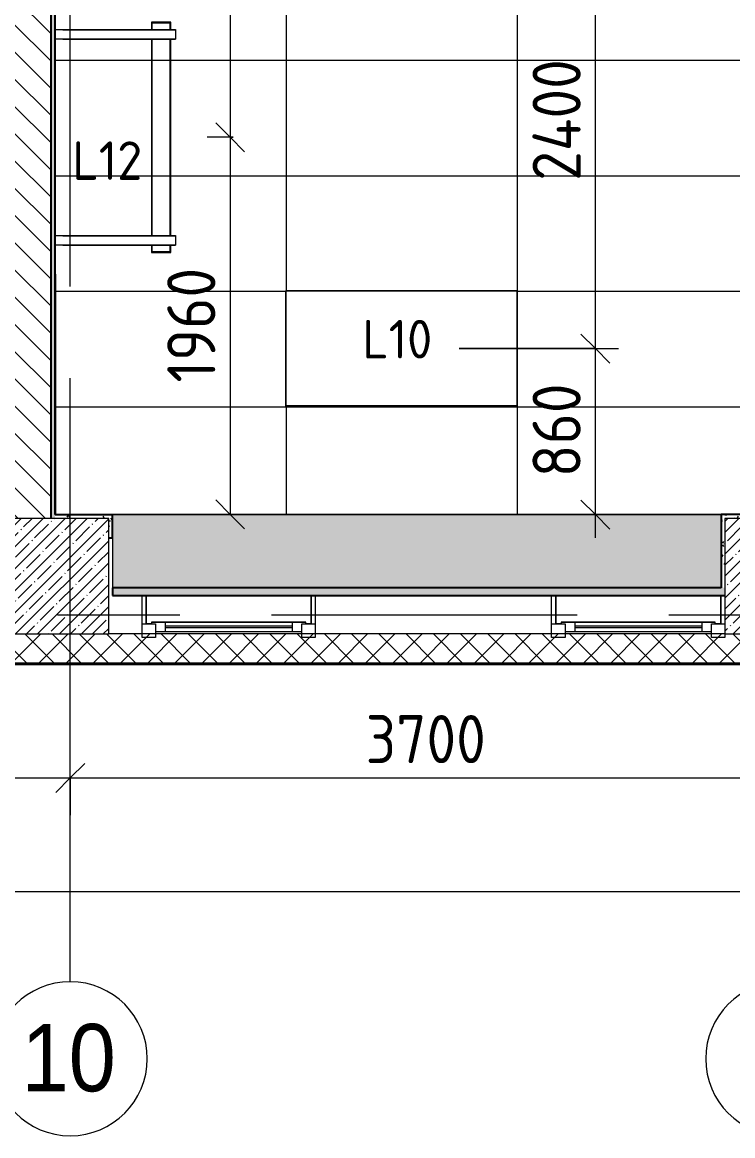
# Model space of a CAD drawing. Header units: millimetres. Extents: x -5524 to 188159, y -8553 to 29000.
# Drawn here: x 29361 to 33050, y -2706 to 3077 of the extents above; entities that cross this region are included whole.
import ezdxf

# ---------------------------------------------------------------- set-up
doc = ezdxf.new("R2010")
doc.units = ezdxf.units.MM
doc.linetypes.add('Осевая', pattern=[3175, 635, -476.25, 1587.5, -476.25])
for name, color, linetype, lineweight in [('A-ANNO-DIMS', 7, 'Continuous', 9), ('A-ANNO-DIMS-100', 7, 'Continuous', 9), ('A-CLNG-PATT', 7, 'Continuous', 9), ('A-GLAZ', 7, 'Continuous', 9), ('A-GLAZ-1', 7, 'Continuous', 13), ('A-WALL', 7, 'Continuous', 9), ('E-LITE-EQPM-IDEN', 7, 'Continuous', 9), ('I-WALL', 7, 'Continuous', 9), ('S-COLS', 7, 'Continuous', 9), ('Оси', 7, 'Continuous', 9), ('Оси-1', 7, 'Continuous', 20), ('Оси-2', 7, 'Осевая', 9)]:
    doc.layers.add(name, color=color, linetype=linetype, lineweight=lineweight)
for name, color, linetype, lineweight, true_color in [('A-ANNO-NOTE', 1, 'Continuous', 9, 0xff0000), ('A-CLNG-1', 7, 'Continuous', 9, 0xc0c0c0), ('A-WALL-1', 254, 'Continuous', 25, 0xbebebe), ('A-WALL-4', 7, 'Continuous', 13, 0x3c3c3c), ('A-WALL-6', 7, 'Continuous', 25, 0x3c3c3c), ('A-WALL-FNSH-3', 7, 'Continuous', 9, 0x3c3c3c), ('A-WALL-FNSH-4', 7, 'Continuous', 13, 0x3c3c3c), ('E-LITE-EQPM-1', 1, 'Continuous', 9, 0xff0000)]:
    doc.layers.add(name, color=color, linetype=linetype, lineweight=lineweight, true_color=true_color)
doc.layers.add('A-CLNG-PATT-1', color=7, linetype='Continuous', lineweight=9, transparency=1)
doc.styles.add('Arial', font='arial.ttf', dxfattribs={"width": 0.9, "height": 350})
doc.styles.add('GOST Common', font='GOST_Common.ttf', dxfattribs={"height": 200})
doc.styles.add('ISOCPEUR', font='isocpeur.ttf', dxfattribs={"width": 0.9, "height": 250})
doc.dimstyles.new('ISO-2_5_0_9К_БОЛЬШОЙ', dxfattribs={"dimscale": 304.8, "dimtxt": 248.995294, "dimasz": 0.492126, "dimexe": 0.393701, "dimexo": 0.984252, "dimgap": 0, "dimtad": 1, "dimdec": 0, "dimrnd": 10, "dimzin": 0, "dimdsep": 46, "dimtxsty": 'ISOCPEUR', "dimblk1": 'OBLIQUE', "dimblk2": 'OBLIQUE', "dimsah": 1, "dimcen": 0.09, "dimdle": 0.393701, "dimazin": 0, "dimtfac": 1, "dimtdec": 4, "dimtix": 1, "dimtmove": 0, "dimatfit": 3, "dimfxl": 1, "dimtvp": 1, "dimtolj": 1, "dimtzin": 0, "dimarcsym": 2})
doc.dimstyles.new('ISO-2_5_0_9К_БОЛЬШОЙ_1', dxfattribs={"dimscale": 304.8, "dimtxt": 248.995294, "dimasz": 0.492126, "dimexe": 0.393701, "dimexo": 0.984252, "dimgap": 0, "dimtad": 1, "dimdec": 0, "dimrnd": 10, "dimzin": 0, "dimdsep": 46, "dimtxsty": 'ISOCPEUR', "dimblk1": 'OBLIQUE', "dimblk2": 'OBLIQUE', "dimsah": 1, "dimcen": 0.09, "dimdle": 0.393701, "dimazin": 0, "dimtfac": 1, "dimtdec": 4, "dimtix": 1, "dimtmove": 2, "dimatfit": 3, "dimfxl": 1, "dimtvp": 1, "dimtolj": 1, "dimtzin": 0, "dimarcsym": 2})
pattern_1 = [(0, (0, 0), (121.92, 30.48), [10.058, -81.382, 10.058, -81.382, -487.68]), (0, (0, 0), (121.92, 30.48), [-182.88, 10.058, -172.822, 10.058, -81.382, -213.36]), (0, (0, 0), (121.92, 30.48), [-457.2, 10.058, -50.902, 10.058, -142.342]), (120, (45.72, 15.24), (-87.356454, 90.345817), [10.058, -81.382, 10.058, -81.382, -487.68]), (120, (45.72, 15.24), (-87.356454, 90.345817), [-182.88, 10.058, -172.822, 10.058, -81.382, -213.36]), (120, (45.72, 15.24), (-87.356454, 90.345817), [-457.2, 10.058, -50.902, 10.058, -142.342]), (240, (60.96, 76.2), (-34.563546, -120.825817), [10.058, -81.382, 10.058, -81.382, -487.68]), (240, (60.96, 76.2), (-34.563546, -120.825817), [-182.88, 10.058, -172.822, 10.058, -81.382, -213.36]), (240, (60.96, 76.2), (-34.563546, -120.825817), [-457.2, 10.058, -50.902, 10.058, -142.342])]

# ---------------------------------------------------------------- blocks, each defined once
blk = doc.blocks.new('BSC_Колонна _Прямоугольная - 600х600-V2-План расстановки осветительного оборудования 3 этажа в осях 1-12')
at = {"layer": 'S-COLS'}
h = blk.add_hatch(dxfattribs=at)
h.set_pattern_fill('FP_3', color=256, style=0, pattern_type=2)
h.set_pattern_definition([(45, (-29509.74, -200), (-57.02463, 57.02463), []), (45, (-29452.72, -200), (-57.02463, 57.02463), [100.806, -20.161, 3.353, -16.808])])
h.paths.add_polyline_path([(-300, -300), (300, -300), (300, 300), (-300, 300), (-300, -46.9)])
for p, q in [((300, 300), (-300, 300)), ((-300, 300), (-300, -300)), ((300, -300), (300, 300)), ((-300, -300), (300, -300))]:
    blk.add_line(p, q, dxfattribs=at)
blk = doc.blocks.new('BSC_Колонна _Прямоугольная - 600х600-V7-План расстановки осветительного оборудования 3 этажа в осях 1-12')
at = {"layer": 'S-COLS'}
h = blk.add_hatch(dxfattribs=at)
h.set_pattern_fill('FP_11', color=256, style=0, pattern_type=2)
h.set_pattern_definition([(45, (-33310, -200), (-57.02463, 57.02463), []), (45, (-33252.975, -200), (-57.02463, 57.02463), [100.806, -20.161, 3.353, -16.808])])
h.paths.add_polyline_path([(-120.4, -300), (300, -300), (300, 300), (-300, 300), (-300, -300)])
for p, q in [((300, 300), (-300, 300)), ((-300, 300), (-300, -300)), ((300, -300), (300, 300)), ((-300, -300), (300, -300))]:
    blk.add_line(p, q, dxfattribs=at)
blk = doc.blocks.new('120_Окно_СКБ_1Ст - 120_Окно_СКБ_1Ст 900х2500_h_-22445987-План расстановки осветительного оборудования 3 этажа в осях 1-12')
at = {"layer": 'A-GLAZ'}
for p, q in [((-330, -107), (330, -107)), ((-430, -127), (-400, -127)), ((330, -117), (-330, -117)), ((400, -127), (430, -127))]:
    blk.add_line(p, q, dxfattribs=at)
at = {"layer": 'A-GLAZ-1'}
for p, q in [((-450, -127), (-450, -57)), ((-450, -57), (-380, -57)), ((-380, -57), (-380, -127)), ((380, -127), (380, -57)), ((380, -57), (450, -57)), ((450, -57), (450, -127)), ((380, -87), (-380, -87)), ((-380, -87), (-380, -127)), ((-330, -137), (-330, -87)), ((330, -137), (330, -87)), ((380, -127), (380, -87)), ((-380, -127), (-450, -127)), ((-380, -127), (-400, -127)), ((-400, -127), (-400, -137)), ((-400, -137), (400, -137)), ((400, -137), (-400, -137)), ((450, -127), (380, -127)), ((400, -127), (380, -127)), ((400, -137), (400, -127))]:
    blk.add_line(p, q, dxfattribs=at)
blk = doc.blocks.new('E220 IP40 _школа доски 1195-100 IP40 аналог 1-36_ - V1-E0-00270-60000-4001839 _ V2-A0-PR00-00_2_0017_25 _Призма стандарт_-27752235-План расстановки осветительного оборудования 3 этажа в осях 1-12')
at = {"layer": 'E-LITE-EQPM-1'}
for p, q in [((4351.1, 5100), (4251.1, 5100)), ((4251.1, 5100), (4251.1, 5062.5)), ((4349.1, 5097), (4253.1, 5097)), ((4253.1, 5097), (4253.1, 5062.5)), ((4253.1, 5062.5), (4253.1, 5097)), ((4253.1, 5097), (4349.1, 5097)), ((4349.1, 5062.5), (4349.1, 5097)), ((4349.1, 5097), (4349.1, 5062.5)), ((4351.1, 5062.5), (4351.1, 5100)), ((3751.1, 5062.5), (3751.1, 5012.5)), ((3751.1, 5062.5), (3791.1, 5062.5)), ((3753.1, 5014.5), (3753.1, 5060.5)), ((3791.1, 5060.5), (3753.1, 5060.5)), ((3791.1, 5062.5), (4376.1, 5062.5)), ((3791.1, 5060.5), (3791.1, 5062.5)), ((3791.1, 5060.5), (4376.1, 5060.5)), ((4376.1, 5062.5), (4376.1, 5060.5)), ((4376.1, 5060.5), (4376.1, 5014.5)), ((3791.1, 5012.5), (3751.1, 5012.5)), ((3753.1, 5014.5), (3791.1, 5014.5)), ((3791.1, 5014.5), (4376.1, 5014.5)), ((3791.1, 5012.5), (3791.1, 5014.5)), ((3791.1, 5012.5), (4376.1, 5012.5)), ((4251.1, 5012.5), (4251.1, 3992.5)), ((4253.1, 5012.5), (4253.1, 3992.5)), ((4253.1, 3992.5), (4253.1, 5012.5)), ((4349.1, 3992.5), (4349.1, 5012.5)), ((4349.1, 5012.5), (4349.1, 3992.5)), ((4351.1, 3992.5), (4351.1, 5012.5)), ((4376.1, 5014.5), (4376.1, 5012.5)), ((3751.1, 3992.5), (3751.1, 3942.5)), ((3751.1, 3992.5), (3791.1, 3992.5)), ((3753.1, 3944.5), (3753.1, 3990.5)), ((3791.1, 3990.5), (3753.1, 3990.5)), ((3791.1, 3992.5), (4376.1, 3992.5)), ((3791.1, 3990.5), (3791.1, 3992.5)), ((3791.1, 3990.5), (4376.1, 3990.5)), ((4376.1, 3992.5), (4376.1, 3990.5)), ((4376.1, 3990.5), (4376.1, 3944.5)), ((3791.1, 3942.5), (3751.1, 3942.5)), ((3753.1, 3944.5), (3791.1, 3944.5)), ((3791.1, 3944.5), (4376.1, 3944.5)), ((3791.1, 3942.5), (3791.1, 3944.5)), ((3791.1, 3942.5), (4376.1, 3942.5)), ((4251.1, 3942.5), (4251.1, 3905)), ((4253.1, 3942.5), (4253.1, 3908)), ((4253.1, 3908), (4253.1, 3942.5)), ((4349.1, 3908), (4349.1, 3942.5)), ((4349.1, 3942.5), (4349.1, 3908)), ((4351.1, 3905), (4351.1, 3942.5)), ((4376.1, 3944.5), (4376.1, 3942.5)), ((4251.1, 3905), (4351.1, 3905)), ((4253.1, 3908), (4349.1, 3908)), ((4349.1, 3908), (4253.1, 3908))]:
    blk.add_line(p, q, dxfattribs=at)
blk = doc.blocks.new('Ось сетки - D8-29747960-План расстановки осветительного оборудования 3 этажа в осях 1-12')
at = {"layer": 'Оси-1'}
for start, end in [(360, 180), (180, 360)]:
    blk.add_arc((0, 0), 4, start, end, dxfattribs=at)
blk = doc.blocks.new('DIMBLOCK26-План расстановки осветительного оборудования 3 этажа в осях 1-12')
at = {"layer": 'A-ANNO-DIMS-100', "lineweight": 20}
for p, q in [((30440.4, 4504.5), (30365.4, 4579.5)), ((30440.4, 4504.5), (30515.4, 4429.5)), ((30440.4, 2479.5), (30365.4, 2554.5)), ((30440.4, 2479.5), (30515.4, 2404.5))]:
    blk.add_line(p, q, dxfattribs=at)
at = {"layer": 'A-ANNO-DIMS-100'}
for p, q in [((30440.4, 4624.5), (30440.4, 2479.5)), ((30456.7, 4504.5), (30320.4, 4504.5)), ((30440.4, 4504.5), (30456.7, 4504.5)), ((30456.7, 2479.5), (30320.4, 2479.5)), ((30440.4, 2479.5), (30456.7, 2479.5))]:
    blk.add_line(p, q, dxfattribs=at)
at = {"layer": 'A-ANNO-DIMS-100', "color": 0, "insert": (30113.8, 3176), "char_height": 250, "width": 758.478, "attachment_point": 1, "rotation": 90, "line_spacing_factor": 1.149209, "style": 'ISOCPEUR'}
blk.add_mtext('2030', dxfattribs=at)
blk = doc.blocks.new('_Oblique')
at = {"color": 0, "linetype": 'ByBlock', "lineweight": -2}
blk.add_line((-0.5, -0.5), (0.5, 0.5), dxfattribs=at)
blk = doc.blocks.new('DIMBLOCK27-План расстановки осветительного оборудования 3 этажа в осях 1-12')
at = {"layer": 'A-ANNO-DIMS-100', "lineweight": 20}
for p, q in [((30440.4, 2479.5), (30365.4, 2554.5)), ((30440.4, 2479.5), (30515.4, 2404.5)), ((30440.4, 521), (30365.4, 596)), ((30440.4, 521), (30515.4, 446))]:
    blk.add_line(p, q, dxfattribs=at)
at = {"layer": 'A-ANNO-DIMS-100'}
for p, q in [((30456.7, 2479.5), (30320.4, 2479.5)), ((30440.4, 2479.5), (30440.4, 521)), ((30440.4, 2479.5), (30456.7, 2479.5)), ((30166.3, 521), (30560.4, 521)), ((30440.4, 521), (30166.3, 521))]:
    blk.add_line(p, q, dxfattribs=at)
at = {"layer": 'A-ANNO-DIMS-100', "color": 0, "insert": (30113.8, 1205.8), "char_height": 250, "width": 706.764, "attachment_point": 1, "rotation": 90, "line_spacing_factor": 1.149209, "style": 'ISOCPEUR'}
blk.add_mtext('1960', dxfattribs=at)
blk = doc.blocks.new('DIMBLOCK47-План расстановки осветительного оборудования 3 этажа в осях 1-12')
at = {"layer": 'A-ANNO-DIMS-100'}
for p, q in [((110, -1632.3), (110, -1318.3)), ((38310, -1632.3), (38310, -1318.3)), ((-10, -1438.3), (38430, -1438.3)), ((110, -1438.3), (110, -1632.3)), ((38310, -1438.3), (38310, -1632.3))]:
    blk.add_line(p, q, dxfattribs=at)
at = {"layer": 'A-ANNO-DIMS-100', "lineweight": 20}
for p, q in [((110, -1438.3), (185, -1363.3)), ((38310, -1438.3), (38385, -1363.3)), ((110, -1438.3), (35, -1513.3)), ((38310, -1438.3), (38235, -1513.3))]:
    blk.add_line(p, q, dxfattribs=at)
at = {"layer": 'A-ANNO-DIMS-100', "color": 0, "insert": (20005.7, -1111.7), "char_height": 250, "width": 948.097, "attachment_point": 1, "line_spacing_factor": 1.149209, "style": 'ISOCPEUR'}
blk.add_mtext('38200', dxfattribs=at)
blk = doc.blocks.new('DIMBLOCK56-План расстановки осветительного оборудования 3 этажа в осях 1-12')
at = {"layer": 'A-ANNO-DIMS-100'}
for p, q in [((25910, -1041.8), (25910, -727.8)), ((29610, -1041.8), (29610, -727.8)), ((25910, -847.8), (29610, -847.8)), ((25910, -847.8), (25910, -1041.8)), ((29610, -847.8), (29610, -1041.8))]:
    blk.add_line(p, q, dxfattribs=at)
at = {"layer": 'A-ANNO-DIMS-100', "lineweight": 20}
for p, q in [((25910, -847.8), (25985, -772.8)), ((29610, -847.8), (29685, -772.8)), ((25910, -847.8), (25835, -922.8)), ((29610, -847.8), (29535, -922.8))]:
    blk.add_line(p, q, dxfattribs=at)
at = {"layer": 'A-ANNO-DIMS-100', "color": 0, "insert": (27444, -521.2), "char_height": 250, "width": 758.478, "attachment_point": 1, "line_spacing_factor": 1.149209, "style": 'ISOCPEUR'}
blk.add_mtext('3700', dxfattribs=at)
blk = doc.blocks.new('DIMBLOCK57-План расстановки осветительного оборудования 3 этажа в осях 1-12')
at = {"layer": 'A-ANNO-DIMS-100'}
for p, q in [((29610, -1041.8), (29610, -727.8)), ((33310, -1041.8), (33310, -727.8)), ((29610, -847.8), (33310, -847.8)), ((29610, -847.8), (29610, -1041.8)), ((33310, -847.8), (33310, -1041.8))]:
    blk.add_line(p, q, dxfattribs=at)
at = {"layer": 'A-ANNO-DIMS-100', "lineweight": 20}
for p, q in [((29610, -847.8), (29685, -772.8)), ((33310, -847.8), (33385, -772.8)), ((29610, -847.8), (29535, -922.8)), ((33310, -847.8), (33235, -922.8))]:
    blk.add_line(p, q, dxfattribs=at)
at = {"layer": 'A-ANNO-DIMS-100', "color": 0, "insert": (31144, -521.2), "char_height": 250, "width": 758.478, "attachment_point": 1, "line_spacing_factor": 1.149209, "style": 'ISOCPEUR'}
blk.add_mtext('3700', dxfattribs=at)
blk = doc.blocks.new('DIMBLOCK84-План расстановки осветительного оборудования 3 этажа в осях 1-12')
at = {"layer": 'A-ANNO-DIMS-100', "lineweight": 20}
for p, q in [((32337.5, 1382), (32262.5, 1457)), ((32337.5, 1382), (32412.5, 1307)), ((32337.5, 520), (32262.5, 595)), ((32337.5, 520), (32412.5, 445))]:
    blk.add_line(p, q, dxfattribs=at)
at = {"layer": 'A-ANNO-DIMS-100'}
for p, q in [((31630, 1382), (32457.5, 1382)), ((32337.5, 1382), (31630, 1382)), ((32337.5, 400), (32337.5, 1382)), ((32531.4, 520), (32217.5, 520)), ((32337.5, 520), (32531.4, 520))]:
    blk.add_line(p, q, dxfattribs=at)
at = {"layer": 'A-ANNO-DIMS-100', "color": 0, "insert": (32010.9, 714), "char_height": 250, "width": 568.858, "attachment_point": 1, "rotation": 90, "line_spacing_factor": 1.149209, "style": 'ISOCPEUR'}
blk.add_mtext('860', dxfattribs=at)
blk = doc.blocks.new('DIMBLOCK85-План расстановки осветительного оборудования 3 этажа в осях 1-12')
at = {"layer": 'A-ANNO-DIMS-100', "lineweight": 20}
for p, q in [((32337.5, 3782), (32262.5, 3857)), ((32337.5, 3782), (32412.5, 3707)), ((32337.5, 1382), (32262.5, 1457)), ((32337.5, 1382), (32412.5, 1307))]:
    blk.add_line(p, q, dxfattribs=at)
at = {"layer": 'A-ANNO-DIMS-100'}
for p, q in [((31630, 3782), (32457.5, 3782)), ((32337.5, 3782), (31630, 3782)), ((32337.5, 1382), (32337.5, 3782)), ((31630, 1382), (32457.5, 1382)), ((32337.5, 1382), (31630, 1382))]:
    blk.add_line(p, q, dxfattribs=at)
at = {"layer": 'A-ANNO-DIMS-100', "color": 0, "insert": (32010.9, 2254), "char_height": 250, "width": 787.208, "attachment_point": 1, "rotation": 90, "line_spacing_factor": 1.149209, "style": 'ISOCPEUR'}
blk.add_mtext('2400', dxfattribs=at)

msp = doc.modelspace()

# ---------------------------------------------------------------- hatches: boundary and pattern name
at = {"layer": 'A-CLNG-PATT'}
h = msp.add_hatch(dxfattribs=at)
h.set_pattern_fill('FP_32', color=256, style=0, pattern_type=2)
h.set_pattern_definition([(180, (29531.7, 6479.5), (-7e-14, -600), []), (270, (29531.7, 6479.5), (1200, 7e-14), [])])
h.paths.add_polyline_path([(37969, 421), (38037.1, 421), (38037.1, 7049), (37189, 7049), (37189, 7679), (33631, 7679), (33631, 7279), (32989, 7279), (32989, 7679), (30460.7, 7679), (30460.7, 7199), (29531.7, 7199), (29531.7, 521), (37969, 520)])
h.paths.add_polyline_path([(35531.6, 1084.4), (35531.6, 1684.4), (36731.6, 1684.4), (36731.6, 1084.4), (35868.8, 1084.4)])
h.paths.add_polyline_path([(33189.6, 1084.4), (33131.6, 1084.4), (33131.6, 1684.4), (34331.6, 1684.4), (34331.6, 1084.4)])
h.paths.add_polyline_path([(31931.6, 1084.4), (30731.6, 1084.4), (30731.6, 1684.4), (31931.6, 1684.4)])
h.paths.add_polyline_path([(35868.8, 3484.4), (35531.6, 3484.4), (35531.6, 4084.4), (36731.6, 4084.4), (36731.6, 3484.4)])
h.paths.add_polyline_path([(34331.6, 3484.4), (33131.6, 3484.4), (33131.6, 4084.4), (34331.6, 4084.4)])
h.paths.add_polyline_path([(31931.6, 3484.4), (30731.6, 3484.4), (30731.6, 4084.4), (31931.6, 4084.4)])
h.paths.add_polyline_path([(35531.6, 5884.4), (35531.6, 6484.4), (36731.6, 6484.1), (36731.6, 5884.4), (35868.8, 5884.4)])
h.paths.add_polyline_path([(33189.6, 5884.4), (33131.6, 5884.4), (33131.6, 6484.4), (34331.6, 6484.4), (34331.6, 5884.4)])
h.paths.add_polyline_path([(30731.6, 5884.4), (30731.6, 6484.4), (31931.6, 6484.1), (31931.6, 5884.4)])
at = {"layer": 'A-CLNG-PATT-1'}
h = msp.add_hatch(color=256, dxfattribs=at)
h.paths.add_polyline_path([(30510.4, 141), (32990, 141), (32990.9, 520), (29829.7, 519.4), (29829.7, 141)])
h.paths.add_polyline_path([(33641, 150), (37970, 150), (37969, 521), (33641, 520), (33641, 153.1)])
at = {"layer": 'A-WALL'}
h = msp.add_hatch(dxfattribs=at)
h.set_pattern_fill('FP_8', color=256, style=0, pattern_type=2)
h.set_pattern_definition([(45, (0, 0), (-70.71068, 70.71068), []), (135, (0, 0), (-70.71068, -70.71068), [])])
h.paths.add_polyline_path([(37208.4, -250), (38207.7, -250), (38207.7, -100), (-260, -100), (-260, -250), (35868.8, -250)])
at = {"layer": 'I-WALL'}
h = msp.add_hatch(dxfattribs=at)
h.set_pattern_fill('FP_7', color=256, style=0, pattern_type=2)
h.set_pattern_definition([(135, (0, 0), (-70.71068, -70.71068), [])])
h.paths.add_polyline_path([(29344, 500), (29510.7, 500), (29510.7, 7300), (29310.7, 7300), (29310.7, 500)])
h = msp.add_hatch(dxfattribs=at)
h.set_pattern_fill('FP_30', color=256, style=0, pattern_type=2)
h.set_pattern_definition(pattern_1)
h.paths.add_polyline_path([(29530.7, 500), (29530.7, 7200), (29510.7, 7200), (29510.7, 500), (29517.4, 500)])
h = msp.add_hatch(dxfattribs=at)
h.set_pattern_fill('FP_30', color=256, style=0, pattern_type=2)
h.set_pattern_definition(pattern_1)
h.paths.add_polyline_path([(29809.7, 500), (29829.7, 500), (29829.7, 520), (29530.7, 520), (29530.7, 500)])
h = msp.add_hatch(dxfattribs=at)
h.set_pattern_fill('FP_30', color=256, style=0, pattern_type=2)
h.set_pattern_definition(pattern_1)
h.paths.add_polyline_path([(29829.7, 400), (29829.7, 500), (29809.7, 500), (29809.7, 400)])
h = msp.add_hatch(dxfattribs=at)
h.set_pattern_fill('FP_30', color=256, style=0, pattern_type=2)
h.set_pattern_definition(pattern_1)
h.paths.add_polyline_path([(32990, 140), (33010, 140), (33010, 520), (32990, 520), (32990, 141)])
h = msp.add_hatch(dxfattribs=at)
h.set_pattern_fill('FP_30', color=256, style=0, pattern_type=2)
h.set_pattern_definition(pattern_1)
h.paths.add_polyline_path([(33610, 500), (33630, 500), (33630, 520), (33010, 520), (33010, 500), (33189.6, 500)])
h = msp.add_hatch(dxfattribs=at)
h.set_pattern_fill('FP_30', color=256, style=0, pattern_type=2)
h.set_pattern_definition(pattern_1)
h.paths.add_polyline_path([(33010, 100), (33010, 140), (29829.7, 140), (29829.7, 100), (30510.4, 100)])

# ---------------------------------------------------------------- linework, layer by layer
at = {"layer": 'A-ANNO-NOTE'}
for p, q in [((30730, 1082), (30730, 1682)), ((30730, 1682), (31930, 1682)), ((31930, 1682), (31930, 1082)), ((31930, 1082), (30730, 1082))]:
    msp.add_line(p, q, dxfattribs=at)
at = {"layer": 'A-CLNG-1'}
for p, q in [((30731.6, 1084.4), (30731.6, 1684.4)), ((30731.6, 1684.4), (31931.6, 1684.4)), ((31931.6, 1684.4), (31931.6, 1084.4)), ((31931.6, 1084.4), (30731.6, 1084.4)), ((32989, 521), (29830.7, 521)), ((29830.7, 520), (32989, 520))]:
    msp.add_line(p, q, dxfattribs=at)
at = {"layer": 'A-WALL'}
for p, q in [((29982.8, -100), (29982.8, -48)), ((30882.8, -48), (30882.8, -100)), ((32110, -100), (32110, -48)), ((-260, -250), (38207.7, -250))]:
    msp.add_line(p, q, dxfattribs=at)
at = {"layer": 'A-WALL-1'}
for p, q in [((29510.7, 500), (29510.7, 7200)), ((29531.7, 520), (29530.7, 520)), ((29829.7, 400), (29829.7, 520)), ((32990, 520), (32990, 140)), ((33630, 520), (32990, 520)), ((29809.7, 400), (29829.7, 400)), ((32990, 140), (29829.7, 140)), ((29829.7, 140), (29829.7, 100)), ((29829.7, 100), (33010, 100))]:
    msp.add_line(p, q, dxfattribs=at)
at = {"layer": 'A-WALL-4'}
msp.add_line((33010, -100), (29809.7, -100), dxfattribs=at)
at = {"layer": 'A-WALL-6'}
for p, q in [((29530.7, 7199), (29530.7, 520)), ((29531.7, 520), (29829.7, 520))]:
    msp.add_line(p, q, dxfattribs=at)
at = {"layer": 'A-WALL-FNSH-3'}
msp.add_line((-268, -258), (38207.7, -258), dxfattribs=at)
at = {"layer": 'A-WALL-FNSH-4'}
for p, q in [((29531.7, 521), (29531.7, 7199)), ((29830.7, 521), (29531.7, 521)), ((29830.7, 400), (29830.7, 521)), ((32989, 521), (32989, 400)), ((33631, 521), (32989, 521)), ((29829.7, 400), (29830.7, 400)), ((32989, 400), (32990, 400)), ((32990, 141), (29829.7, 141)), ((29829.7, 141), (29829.7, 140)), ((-263, -253), (38207.7, -253))]:
    msp.add_line(p, q, dxfattribs=at)
at = {"layer": 'I-WALL'}
for p, q in [((29531.7, 1769.5), (29532.7, 1769.5)), ((29532.7, 1769.5), (29532.7, 524)), ((29532.7, 1728.8), (29531.7, 1728.8)), ((29531.7, 1503.4), (29532.7, 1503.4)), ((29532.7, 1257.5), (29531.7, 1257.5)), ((29532.7, 1225.3), (29531.7, 1225.3)), ((29532.7, 1065.9), (29531.7, 1065.9)), ((29532.7, 1032.3), (29531.7, 1032.3)), ((29532.7, 523.5), (29532.7, 522)), ((29829.7, 400), (29829.7, 141)), ((29982.8, -48), (29982.8, 100)), ((30002.8, 100), (30002.8, -48)), ((30003.8, 100), (30003.8, -48)), ((30861.8, -48), (30861.8, 100)), ((30862.8, -48), (30862.8, 100)), ((30882.8, 100), (30882.8, -48)), ((32110, -48), (32110, 100)), ((32130, 100), (32130, -48)), ((32131, 100), (32131, -48)), ((32989, -48), (32989, 100)), ((32990, -48), (32990, 100)), ((29982.8, -48), (30003.8, -48)), ((30861.8, -48), (30882.8, -48)), ((32110, -48), (32131, -48)), ((32989, -48), (33010, -48))]:
    msp.add_line(p, q, dxfattribs=at)
at = {"layer": 'Оси'}
msp.add_line((29610, -1906.3), (29610, 593.7), dxfattribs=at)
at = {"layer": 'Оси-2'}
for p, q in [((29610, 593.7), (29610, 24898.1)), ((-2206.6, 0), (36260, 0))]:
    msp.add_line(p, q, dxfattribs=at)

# ---------------------------------------------------------------- block references
at = {"layer": 'A-GLAZ', "rotation": 180}
for p in [(30432.8, -175), (32560, -175)]:
    msp.add_blockref('120_Окно_СКБ_1Ст - 120_Окно_СКБ_1Ст 900х2500_h_-22445987-План расстановки осветительного оборудования 3 этажа в осях 1-12', p, dxfattribs=at)
at = {"layer": 'E-LITE-EQPM-1'}
msp.add_blockref('E220 IP40 _школа доски 1195-100 IP40 аналог 1-36_ - V1-E0-00270-60000-4001839 _ V2-A0-PR00-00_2_0017_25 _Призма стандарт_-27752235-План расстановки осветительного оборудования 3 этажа в осях 1-12', (25780.6, -2023), dxfattribs=at)
at = {"layer": 'S-COLS'}
for name, p in [('BSC_Колонна _Прямоугольная - 600х600-V2-План расстановки осветительного оборудования 3 этажа в осях 1-12', (29509.7, 200)), ('BSC_Колонна _Прямоугольная - 600х600-V7-План расстановки осветительного оборудования 3 этажа в осях 1-12', (33310, 200))]:
    msp.add_blockref(name, p, dxfattribs=at)
at = {"layer": 'Оси-1', "xscale": 99.99999999999993, "yscale": 99.99999999999993, "zscale": 99.99999999999993}
for p in [(29610, -2306.3), (33310, -2306.3)]:
    msp.add_blockref('Ось сетки - D8-29747960-План расстановки осветительного оборудования 3 этажа в осях 1-12', p, dxfattribs=at)

# ---------------------------------------------------------------- texts
at = {"layer": 'E-LITE-EQPM-IDEN', "char_height": 200, "width": 472.996, "attachment_point": 1, "style": 'GOST Common'}
for s, insert in [('L12', (29620.9, 2458.3)), ('L10', (31126.6, 1531.2))]:
    msp.add_mtext(s, dxfattribs=dict(at, insert=insert))
at = {"layer": 'Оси', "insert": (29357.4, -2125.6), "char_height": 350, "width": 606.076, "attachment_point": 1, "style": 'Arial'}
msp.add_mtext('10', dxfattribs=at)

# ---------------------------------------------------------------- dimensions: what is measured, and where the dimension line sits
at = {"layer": 'A-ANNO-DIMS'}
for base, p1, p2, override, picture, middle in [((30440.4, 2479.5), (30156.7, 4504.5), (30156.7, 2479.5), {"dimpost": '<>', "dimfxl": 2025}, 'DIMBLOCK26-План расстановки осветительного оборудования 3 этажа в осях 1-12', (30315.4, 3492)), ((32337.5, 3782), (31330, 1382), (31330, 3782), {"dimpost": '<>', "dimfxl": 2400}, 'DIMBLOCK85-План расстановки осветительного оборудования 3 этажа в осях 1-12', (32212.5, 2582)), ((30440.3766962, 521), (30156.7131014, 2479.5), (29866.3475353, 521), {"dimpost": '<>', "dimfxl": 1979.907678}, 'DIMBLOCK27-План расстановки осветительного оборудования 3 этажа в осях 1-12', (30315.3766962, 1500.25)), ((32337.5, 1382), (32231.4, 520), (31330, 1382), {"dimpost": '<>', "dimfxl": 1247.226028}, 'DIMBLOCK84-План расстановки осветительного оборудования 3 этажа в осях 1-12', (32212.5, 951))]:
    dim = msp.add_linear_dim(base=base, p1=p1, p2=p2, angle=90, dimstyle='ISO-2_5_0_9К_БОЛЬШОЙ', override=override, dxfattribs=at)
    dim.commit()
    dim.dimension.update_dxf_attribs({"geometry": picture, "text_midpoint": middle})
for base, p1, p2, picture, middle in [((29610, -847.8), (25910, -741.8), (29610, -741.8), 'DIMBLOCK56-План расстановки осветительного оборудования 3 этажа в осях 1-12', (27760, -722.8)), ((33310, -847.8), (29610, -741.8), (33310, -741.8), 'DIMBLOCK57-План расстановки осветительного оборудования 3 этажа в осях 1-12', (31460, -722.8))]:
    dim = msp.add_linear_dim(base=base, p1=p1, p2=p2, dimstyle='ISO-2_5_0_9К_БОЛЬШОЙ', override={"dimpost": '<>', "dimfxl": 3700}, dxfattribs=at)
    dim.commit()
    dim.dimension.update_dxf_attribs({"geometry": picture, "text_midpoint": middle})
dim = msp.add_linear_dim(base=(38310, -1438.3), p1=(110, -1332.3), p2=(38310, -1332.3), dimstyle='ISO-2_5_0_9К_БОЛЬШОЙ_1', override={"dimpost": '<>', "dimfxl": 38199.999966}, dxfattribs=at)
dim.commit()
dim.dimension.update_dxf_attribs({"geometry": 'DIMBLOCK47-План расстановки осветительного оборудования 3 этажа в осях 1-12', "text_midpoint": (20479.8, -1278.4), "dimtype": 160})

doc.saveas('drawing.dxf')
